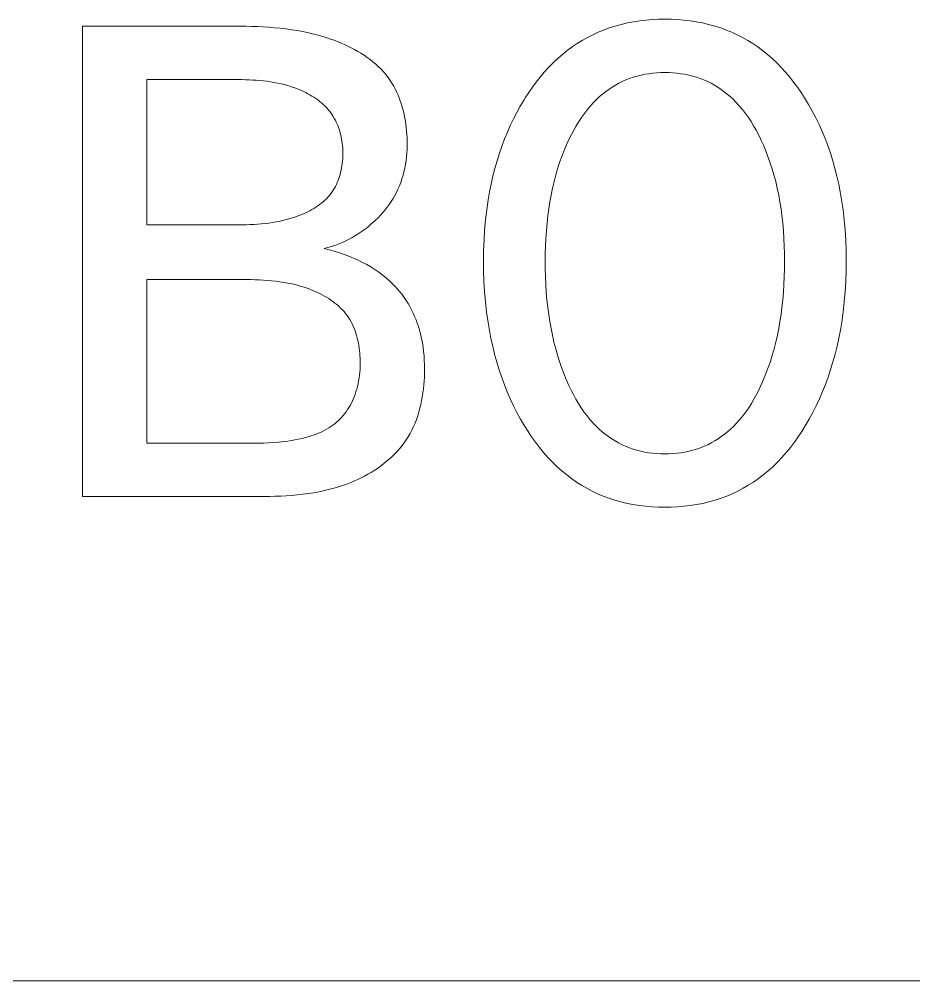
# Model space of a CAD drawing. Header units: millimetres. Extents: x -5035 to 14510, y -7775 to 12.
# Drawn here: x 630.991 to 633.529, y -2292.79 to -2290.061 of the extents above; entities that cross this region are included whole.
import ezdxf

# ---------------------------------------------------------------- set-up
doc = ezdxf.new("R2010")
doc.units = ezdxf.units.MM
doc.layers.add('eProC - L2', color=41, linetype='Continuous', lineweight=20)

msp = doc.modelspace()

# ---------------------------------------------------------------- linework, layer by layer
at = {"layer": 'eProC - L2', "linetype": 'Continuous'}
for p, q in [((632.7696, -2290.0637), (632.7519, -2290.0657)), ((632.7874, -2290.0622), (632.7696, -2290.0637)), ((632.8053, -2290.0614), (632.7874, -2290.0622)), ((632.8232, -2290.0611), (632.8053, -2290.0614)), ((632.8411, -2290.0614), (632.8232, -2290.0611)), ((632.8591, -2290.0622), (632.8411, -2290.0614)), ((632.8769, -2290.0637), (632.8591, -2290.0622)), ((632.8947, -2290.0657), (632.8769, -2290.0637)), ((631.1704, -2291.4159), (631.1704, -2290.081)), ((631.6189, -2290.081), (631.1704, -2290.081)), ((631.635, -2290.0812), (631.6189, -2290.081)), ((631.6512, -2290.0816), (631.635, -2290.0812)), ((631.6673, -2290.0822), (631.6512, -2290.0816)), ((631.6834, -2290.0829), (631.6673, -2290.0822)), ((631.6996, -2290.0839), (631.6834, -2290.0829)), ((631.7157, -2290.0852), (631.6996, -2290.0839)), ((631.7317, -2290.0867), (631.7157, -2290.0852)), ((631.7478, -2290.0886), (631.7317, -2290.0867)), ((631.7638, -2290.0908), (631.7478, -2290.0886)), ((631.7798, -2290.0933), (631.7638, -2290.0908)), ((632.6493, -2290.0918), (632.6337, -2290.0982)), ((632.6652, -2290.0859), (632.6493, -2290.0918)), ((632.6822, -2290.0805), (632.6652, -2290.0859)), ((632.6993, -2290.0758), (632.6822, -2290.0805)), ((632.7167, -2290.0718), (632.6993, -2290.0758)), ((632.7342, -2290.0684), (632.7167, -2290.0718)), ((632.7519, -2290.0657), (632.7342, -2290.0684)), ((632.9124, -2290.0684), (632.8947, -2290.0657)), ((632.93, -2290.0717), (632.9124, -2290.0684)), ((632.9474, -2290.0758), (632.93, -2290.0717)), ((632.9646, -2290.0805), (632.9474, -2290.0758)), ((632.9816, -2290.0859), (632.9646, -2290.0805)), ((632.9975, -2290.0918), (632.9816, -2290.0859)), ((633.0131, -2290.0982), (632.9975, -2290.0918)), ((631.7957, -2290.0962), (631.7798, -2290.0933)), ((631.8116, -2290.0995), (631.7957, -2290.0962)), ((631.8274, -2290.1033), (631.8116, -2290.0995)), ((631.8432, -2290.1075), (631.8274, -2290.1033)), ((631.8589, -2290.1122), (631.8432, -2290.1075)), ((631.8745, -2290.1174), (631.8589, -2290.1122)), ((631.8844, -2290.1209), (631.8745, -2290.1174)), ((632.6032, -2290.1131), (632.5885, -2290.1214)), ((632.6183, -2290.1054), (632.6032, -2290.1131)), ((632.6337, -2290.0982), (632.6183, -2290.1054)), ((633.0285, -2290.1053), (633.0131, -2290.0982)), ((633.0436, -2290.1131), (633.0285, -2290.1053)), ((633.0584, -2290.1214), (633.0436, -2290.1131)), ((631.8943, -2290.1247), (631.8844, -2290.1209)), ((631.9042, -2290.1288), (631.8943, -2290.1247)), ((631.9139, -2290.133), (631.9042, -2290.1288)), ((631.9236, -2290.1375), (631.9139, -2290.133)), ((631.9331, -2290.1422), (631.9236, -2290.1375)), ((631.9425, -2290.1472), (631.9331, -2290.1422)), ((632.56, -2290.1398), (632.5463, -2290.1498)), ((632.574, -2290.1303), (632.56, -2290.1398)), ((632.5885, -2290.1214), (632.574, -2290.1303)), ((633.0728, -2290.1303), (633.0584, -2290.1214)), ((633.0869, -2290.1398), (633.0728, -2290.1303)), ((633.1005, -2290.1498), (633.0869, -2290.1398)), ((631.9517, -2290.1524), (631.9425, -2290.1472)), ((631.9607, -2290.1578), (631.9517, -2290.1524)), ((631.9696, -2290.1635), (631.9607, -2290.1578)), ((631.9782, -2290.1695), (631.9696, -2290.1635)), ((631.9866, -2290.1757), (631.9782, -2290.1695)), ((632.5193, -2290.1723), (632.506, -2290.1847)), ((632.5331, -2290.1603), (632.5193, -2290.1723)), ((632.5463, -2290.1498), (632.5331, -2290.1603)), ((633.1138, -2290.1603), (633.1005, -2290.1498)), ((633.1275, -2290.1723), (633.1138, -2290.1603)), ((633.1407, -2290.1847), (633.1275, -2290.1723)), ((631.9948, -2290.1821), (631.9866, -2290.1757)), ((632.0027, -2290.1888), (631.9948, -2290.1821)), ((632.0103, -2290.1958), (632.0027, -2290.1888)), ((632.0176, -2290.2031), (632.0103, -2290.1958)), ((632.4933, -2290.1977), (632.481, -2290.2112)), ((632.506, -2290.1847), (632.4933, -2290.1977)), ((633.1534, -2290.1977), (633.1407, -2290.1847)), ((633.1656, -2290.2112), (633.1534, -2290.1977)), ((632.0246, -2290.2106), (632.0176, -2290.2031)), ((632.0312, -2290.2184), (632.0246, -2290.2106)), ((632.0375, -2290.2265), (632.0312, -2290.2184)), ((632.0432, -2290.2346), (632.0375, -2290.2265)), ((632.4692, -2290.2251), (632.4579, -2290.2394)), ((632.481, -2290.2112), (632.4692, -2290.2251)), ((632.7228, -2290.2293), (632.7335, -2290.2256)), ((632.7335, -2290.2256), (632.7444, -2290.2225)), ((632.7444, -2290.2225), (632.7554, -2290.2198)), ((632.7554, -2290.2198), (632.7665, -2290.2175)), ((632.7665, -2290.2175), (632.7777, -2290.2157)), ((632.7777, -2290.2157), (632.789, -2290.2143)), ((632.789, -2290.2143), (632.8004, -2290.2133)), ((632.8004, -2290.2133), (632.8118, -2290.2127)), ((632.8118, -2290.2127), (632.8232, -2290.2125)), ((632.8232, -2290.2125), (632.8346, -2290.2127)), ((632.8346, -2290.2127), (632.846, -2290.2133)), ((632.846, -2290.2133), (632.8574, -2290.2143)), ((632.8574, -2290.2143), (632.8687, -2290.2157)), ((632.8687, -2290.2157), (632.8799, -2290.2175)), ((632.8799, -2290.2175), (632.891, -2290.2198)), ((632.891, -2290.2198), (632.902, -2290.2225)), ((632.902, -2290.2225), (632.9129, -2290.2256)), ((632.9129, -2290.2256), (632.9236, -2290.2293)), ((633.1773, -2290.2251), (633.1656, -2290.2112)), ((633.1886, -2290.2394), (633.1773, -2290.2251)), ((631.353, -2290.2324), (631.353, -2290.6449)), ((631.353, -2290.2324), (631.6128, -2290.2324)), ((631.6128, -2290.2324), (631.623, -2290.2325)), ((631.623, -2290.2325), (631.6331, -2290.2328)), ((631.6331, -2290.2328), (631.6433, -2290.2331)), ((631.6433, -2290.2331), (631.6534, -2290.2336)), ((631.6534, -2290.2336), (631.6635, -2290.2343)), ((631.6635, -2290.2343), (631.6736, -2290.2351)), ((631.6736, -2290.2351), (631.6837, -2290.2361)), ((631.6837, -2290.2361), (631.6938, -2290.2373)), ((631.6938, -2290.2373), (631.7039, -2290.2387)), ((631.7039, -2290.2387), (631.7139, -2290.2403)), ((631.7139, -2290.2403), (631.7238, -2290.2422)), ((631.7238, -2290.2422), (631.7338, -2290.2444)), ((631.7338, -2290.2444), (631.7437, -2290.2468)), ((631.7437, -2290.2468), (631.7535, -2290.2496)), ((631.7535, -2290.2496), (631.7633, -2290.2526)), ((631.7633, -2290.2526), (631.773, -2290.256)), ((631.773, -2290.256), (631.7793, -2290.2584)), ((632.0486, -2290.2429), (632.0432, -2290.2346)), ((632.0537, -2290.2515), (632.0486, -2290.2429)), ((632.0584, -2290.2603), (632.0537, -2290.2515)), ((632.4471, -2290.2541), (632.4367, -2290.2691)), ((632.4579, -2290.2394), (632.4471, -2290.2541)), ((632.6639, -2290.2602), (632.6732, -2290.254)), ((632.6732, -2290.254), (632.6826, -2290.2482)), ((632.6826, -2290.2482), (632.6923, -2290.2428)), ((632.6923, -2290.2428), (632.7022, -2290.2379)), ((632.7022, -2290.2379), (632.7123, -2290.2334)), ((632.7123, -2290.2334), (632.7228, -2290.2293)), ((632.9236, -2290.2293), (632.9341, -2290.2334)), ((632.9341, -2290.2334), (632.9442, -2290.2379)), ((632.9442, -2290.2379), (632.9541, -2290.2428)), ((632.9541, -2290.2428), (632.9638, -2290.2482)), ((632.9638, -2290.2482), (632.9732, -2290.254)), ((632.9732, -2290.254), (632.9825, -2290.2602)), ((633.1994, -2290.2541), (633.1886, -2290.2394)), ((633.2097, -2290.2691), (633.1994, -2290.2541)), ((631.7793, -2290.2584), (631.7855, -2290.2609)), ((631.7855, -2290.2609), (631.7917, -2290.2635)), ((631.7917, -2290.2635), (631.7978, -2290.2664)), ((631.7978, -2290.2664), (631.8038, -2290.2693)), ((631.8038, -2290.2693), (631.8098, -2290.2724)), ((631.8098, -2290.2724), (631.8157, -2290.2757)), ((631.8157, -2290.2757), (631.8215, -2290.2791)), ((631.8215, -2290.2791), (631.8271, -2290.2826)), ((631.8271, -2290.2826), (631.8327, -2290.2864)), ((632.0627, -2290.2693), (632.0584, -2290.2603)), ((632.0668, -2290.2785), (632.0627, -2290.2693)), ((632.0705, -2290.2878), (632.0668, -2290.2785)), ((632.4367, -2290.2691), (632.4268, -2290.2844)), ((632.6296, -2290.2883), (632.6378, -2290.2808)), ((632.6378, -2290.2808), (632.6462, -2290.2736)), ((632.6462, -2290.2736), (632.655, -2290.2667)), ((632.655, -2290.2667), (632.6639, -2290.2602)), ((632.9825, -2290.2602), (632.9914, -2290.2667)), ((632.9914, -2290.2667), (633.0002, -2290.2736)), ((633.0002, -2290.2736), (633.0086, -2290.2808)), ((633.0086, -2290.2808), (633.0168, -2290.2883)), ((633.2196, -2290.2844), (633.2097, -2290.2691)), ((631.8327, -2290.2864), (631.8381, -2290.2902)), ((631.8381, -2290.2902), (631.8433, -2290.2943)), ((631.8433, -2290.2943), (631.8484, -2290.2984)), ((631.8484, -2290.2984), (631.8534, -2290.3028)), ((631.8534, -2290.3028), (631.8581, -2290.3073)), ((631.8581, -2290.3073), (631.8627, -2290.312)), ((632.0739, -2290.2974), (632.0705, -2290.2878)), ((632.077, -2290.307), (632.0739, -2290.2974)), ((632.0798, -2290.3168), (632.077, -2290.307)), ((632.4129, -2290.3076), (632.4029, -2290.3256)), ((632.4234, -2290.2898), (632.4129, -2290.3076)), ((632.4268, -2290.2844), (632.4234, -2290.2898)), ((632.6032, -2290.3172), (632.6122, -2290.3065)), ((632.6122, -2290.3065), (632.6218, -2290.2962)), ((632.6218, -2290.2962), (632.6296, -2290.2883)), ((633.0168, -2290.2883), (633.0246, -2290.2962)), ((633.0246, -2290.2962), (633.0342, -2290.3065)), ((633.0342, -2290.3065), (633.0432, -2290.3172)), ((633.2308, -2290.3029), (633.2196, -2290.2844)), ((633.2414, -2290.3216), (633.2308, -2290.3029)), ((631.8627, -2290.312), (631.8671, -2290.3168)), ((631.8671, -2290.3168), (631.8713, -2290.3218)), ((631.8713, -2290.3218), (631.8752, -2290.327)), ((631.8752, -2290.327), (631.8787, -2290.332)), ((631.8787, -2290.332), (631.882, -2290.3371)), ((631.882, -2290.3371), (631.8851, -2290.3424)), ((632.0823, -2290.3267), (632.0798, -2290.3168)), ((632.0845, -2290.3368), (632.0823, -2290.3267)), ((632.0863, -2290.3469), (632.0845, -2290.3368)), ((632.4029, -2290.3256), (632.3934, -2290.344)), ((632.5864, -2290.3397), (632.5946, -2290.3283)), ((632.5946, -2290.3283), (632.6032, -2290.3172)), ((633.0432, -2290.3172), (633.0518, -2290.3283)), ((633.0518, -2290.3283), (633.06, -2290.3397)), ((633.2513, -2290.3407), (633.2414, -2290.3216)), ((631.8851, -2290.3424), (631.888, -2290.3478)), ((631.888, -2290.3478), (631.8908, -2290.3533)), ((631.8908, -2290.3533), (631.8933, -2290.3589)), ((631.8933, -2290.3589), (631.8956, -2290.3647)), ((631.8956, -2290.3647), (631.8977, -2290.3705)), ((632.088, -2290.357), (632.0863, -2290.3469)), ((632.0893, -2290.3672), (632.088, -2290.357)), ((632.3845, -2290.3626), (632.3762, -2290.3814)), ((632.3934, -2290.344), (632.3845, -2290.3626)), ((632.5645, -2290.3757), (632.5714, -2290.3635)), ((632.5714, -2290.3635), (632.5787, -2290.3515)), ((632.5787, -2290.3515), (632.5864, -2290.3397)), ((633.06, -2290.3397), (633.0677, -2290.3515)), ((633.0677, -2290.3515), (633.075, -2290.3635)), ((633.075, -2290.3635), (633.0819, -2290.3757)), ((633.2607, -2290.3601), (633.2513, -2290.3407)), ((633.2695, -2290.3798), (633.2607, -2290.3601)), ((631.8977, -2290.3705), (631.8997, -2290.3764)), ((631.8997, -2290.3764), (631.9015, -2290.3824)), ((631.9015, -2290.3824), (631.903, -2290.3885)), ((631.903, -2290.3885), (631.9044, -2290.3946)), ((632.0903, -2290.3775), (632.0893, -2290.3672)), ((632.0911, -2290.3878), (632.0903, -2290.3775)), ((632.0916, -2290.3981), (632.0911, -2290.3878)), ((632.3762, -2290.3814), (632.3684, -2290.4005)), ((632.5517, -2290.4008), (632.5579, -2290.3882)), ((632.5579, -2290.3882), (632.5645, -2290.3757)), ((633.0819, -2290.3757), (633.0885, -2290.3882)), ((633.0885, -2290.3882), (633.0947, -2290.4008)), ((633.2777, -2290.3997), (633.2695, -2290.3798)), ((631.9044, -2290.3946), (631.9057, -2290.4008)), ((631.9057, -2290.4008), (631.9067, -2290.4071)), ((631.9067, -2290.4071), (631.9076, -2290.4134)), ((631.9076, -2290.4134), (631.9082, -2290.4197)), ((631.9082, -2290.4197), (631.9088, -2290.4261)), ((632.0915, -2290.4301), (632.0918, -2290.4192)), ((632.0919, -2290.4083), (632.0916, -2290.3981)), ((632.0918, -2290.4192), (632.0919, -2290.4083)), ((632.3611, -2290.4198), (632.3537, -2290.4413)), ((632.3684, -2290.4005), (632.3611, -2290.4198)), ((632.537, -2290.4341), (632.5441, -2290.4173)), ((632.5441, -2290.4173), (632.5517, -2290.4008)), ((633.0947, -2290.4008), (633.0967, -2290.405)), ((633.0967, -2290.405), (633.1039, -2290.4209)), ((633.2853, -2290.4198), (633.2777, -2290.3997)), ((633.2928, -2290.4413), (633.2853, -2290.4198)), ((631.9088, -2290.4261), (631.9091, -2290.4324)), ((631.9091, -2290.4324), (631.9093, -2290.4388)), ((631.9093, -2290.4452), (631.9091, -2290.4516)), ((631.9093, -2290.4388), (631.9093, -2290.4452)), ((632.0899, -2290.4516), (632.0909, -2290.4409)), ((632.0909, -2290.4409), (632.0915, -2290.4301)), ((632.3537, -2290.4413), (632.3468, -2290.4629)), ((632.5305, -2290.451), (632.537, -2290.4341)), ((633.1039, -2290.4209), (633.1105, -2290.437)), ((633.1105, -2290.437), (633.1167, -2290.4532)), ((633.2996, -2290.4629), (633.2928, -2290.4413)), ((631.9076, -2290.4706), (631.9068, -2290.4768)), ((631.9083, -2290.4643), (631.9076, -2290.4706)), ((631.9088, -2290.4579), (631.9083, -2290.4643)), ((631.9091, -2290.4516), (631.9088, -2290.4579)), ((632.0851, -2290.4834), (632.0871, -2290.4729)), ((632.0871, -2290.4729), (632.0887, -2290.4623)), ((632.0887, -2290.4623), (632.0899, -2290.4516)), ((632.3468, -2290.4629), (632.3406, -2290.4848)), ((632.5189, -2290.4854), (632.5245, -2290.4681)), ((632.5245, -2290.4681), (632.5305, -2290.451)), ((633.1167, -2290.4532), (633.1224, -2290.4696)), ((633.1224, -2290.4696), (633.1277, -2290.4862)), ((633.3058, -2290.4848), (633.2996, -2290.4629)), ((631.9016, -2290.5014), (631.8998, -2290.5073)), ((631.9031, -2290.4953), (631.9016, -2290.5014)), ((631.9045, -2290.4892), (631.9031, -2290.4953)), ((631.9057, -2290.483), (631.9045, -2290.4892)), ((631.9068, -2290.4768), (631.9057, -2290.483)), ((632.0801, -2290.5041), (632.0828, -2290.4938)), ((632.0828, -2290.4938), (632.0851, -2290.4834)), ((632.3406, -2290.4848), (632.335, -2290.5068)), ((632.5138, -2290.5028), (632.5189, -2290.4854)), ((633.1277, -2290.4862), (633.1326, -2290.5028)), ((633.3114, -2290.5068), (633.3058, -2290.4848)), ((631.8934, -2290.5247), (631.8909, -2290.5302)), ((631.8957, -2290.519), (631.8934, -2290.5247)), ((631.8979, -2290.5132), (631.8957, -2290.519)), ((631.8998, -2290.5073), (631.8979, -2290.5132)), ((632.0699, -2290.5341), (632.0737, -2290.5243)), ((632.0737, -2290.5243), (632.0771, -2290.5142)), ((632.0771, -2290.5142), (632.0801, -2290.5041)), ((632.33, -2290.529), (632.3256, -2290.5513)), ((632.335, -2290.5068), (632.33, -2290.529)), ((632.5043, -2290.541), (632.5088, -2290.5219)), ((632.5088, -2290.5219), (632.5138, -2290.5028)), ((633.1326, -2290.5028), (633.1376, -2290.5219)), ((633.1376, -2290.5219), (633.1421, -2290.541)), ((633.3164, -2290.529), (633.3114, -2290.5068)), ((633.3208, -2290.5513), (633.3164, -2290.529)), ((631.8752, -2290.5561), (631.8712, -2290.5611)), ((631.8788, -2290.5512), (631.8752, -2290.5561)), ((631.8821, -2290.5462), (631.8788, -2290.5512)), ((631.8852, -2290.541), (631.8821, -2290.5462)), ((631.8882, -2290.5357), (631.8852, -2290.541)), ((631.8909, -2290.5302), (631.8882, -2290.5357)), ((632.0568, -2290.5614), (632.0614, -2290.5527)), ((632.0614, -2290.5527), (632.0657, -2290.5438)), ((632.0657, -2290.5438), (632.0699, -2290.5341)), ((632.3256, -2290.5513), (632.3217, -2290.5737)), ((632.5003, -2290.5603), (632.5043, -2290.541)), ((633.1421, -2290.541), (633.1461, -2290.5603)), ((633.3247, -2290.5737), (633.3208, -2290.5513)), ((631.8484, -2290.5833), (631.8432, -2290.5872)), ((631.8533, -2290.5792), (631.8484, -2290.5833)), ((631.8581, -2290.5749), (631.8533, -2290.5792)), ((631.8627, -2290.5705), (631.8581, -2290.5749)), ((631.8671, -2290.5659), (631.8627, -2290.5705)), ((631.8712, -2290.5611), (631.8671, -2290.5659)), ((632.0411, -2290.5865), (632.0467, -2290.5783)), ((632.0467, -2290.5783), (632.0519, -2290.5699)), ((632.0519, -2290.5699), (632.0568, -2290.5614)), ((632.3217, -2290.5737), (632.3175, -2290.6022)), ((632.4937, -2290.5991), (632.4968, -2290.5796)), ((632.4968, -2290.5796), (632.5003, -2290.5603)), ((633.1461, -2290.5603), (633.1496, -2290.5796)), ((633.1496, -2290.5796), (633.1527, -2290.5991)), ((633.3289, -2290.6022), (633.3247, -2290.5737)), ((631.8037, -2290.6104), (631.7977, -2290.6132)), ((631.8097, -2290.6076), (631.8037, -2290.6104)), ((631.8155, -2290.6046), (631.8097, -2290.6076)), ((631.8213, -2290.6014), (631.8155, -2290.6046)), ((631.827, -2290.5981), (631.8213, -2290.6014)), ((631.8325, -2290.5946), (631.827, -2290.5981)), ((631.838, -2290.591), (631.8325, -2290.5946)), ((631.8432, -2290.5872), (631.838, -2290.591)), ((632.0161, -2290.6174), (632.0228, -2290.61)), ((632.0228, -2290.61), (632.0292, -2290.6024)), ((632.0292, -2290.6024), (632.0353, -2290.5945)), ((632.0353, -2290.5945), (632.0411, -2290.5865)), ((632.3175, -2290.6022), (632.3142, -2290.6309)), ((632.4911, -2290.6186), (632.4937, -2290.5991)), ((633.1527, -2290.5991), (633.1553, -2290.6186)), ((633.3322, -2290.6309), (633.3289, -2290.6022)), ((631.7098, -2290.638), (631.6992, -2290.6395)), ((631.7205, -2290.6362), (631.7098, -2290.638)), ((631.731, -2290.6341), (631.7205, -2290.6362)), ((631.7416, -2290.6317), (631.731, -2290.6341)), ((631.7521, -2290.629), (631.7416, -2290.6317)), ((631.7626, -2290.626), (631.7521, -2290.629)), ((631.773, -2290.6227), (631.7626, -2290.626)), ((631.7792, -2290.6205), (631.773, -2290.6227)), ((631.7854, -2290.6182), (631.7792, -2290.6205)), ((631.7916, -2290.6157), (631.7854, -2290.6182)), ((631.7977, -2290.6132), (631.7916, -2290.6157)), ((631.9947, -2290.6385), (632.0021, -2290.6317)), ((632.0021, -2290.6317), (632.0092, -2290.6247)), ((632.0092, -2290.6247), (632.0161, -2290.6174)), ((632.3142, -2290.6309), (632.3117, -2290.6596)), ((632.4887, -2290.6401), (632.4911, -2290.6186)), ((633.1553, -2290.6186), (633.1577, -2290.6401)), ((633.3347, -2290.6596), (633.3322, -2290.6309)), ((631.353, -2290.6449), (631.6135, -2290.6448)), ((631.6242, -2290.6447), (631.6135, -2290.6448)), ((631.6349, -2290.6444), (631.6242, -2290.6447)), ((631.6457, -2290.644), (631.6349, -2290.6444)), ((631.6564, -2290.6435), (631.6457, -2290.644)), ((631.6671, -2290.6428), (631.6564, -2290.6435)), ((631.6778, -2290.6419), (631.6671, -2290.6428)), ((631.6885, -2290.6408), (631.6778, -2290.6419)), ((631.6992, -2290.6395), (631.6885, -2290.6408)), ((631.9527, -2290.6704), (631.9616, -2290.6645)), ((631.9616, -2290.6645), (631.9704, -2290.6583)), ((631.9704, -2290.6583), (631.9789, -2290.6518)), ((631.9789, -2290.6518), (631.9872, -2290.6451)), ((631.9872, -2290.6451), (631.9947, -2290.6385)), ((632.3117, -2290.6596), (632.3099, -2290.6884)), ((632.4854, -2290.6832), (632.4868, -2290.6616)), ((632.4868, -2290.6616), (632.4887, -2290.6401)), ((633.1577, -2290.6401), (633.1596, -2290.6616)), ((633.1596, -2290.6616), (633.161, -2290.6832)), ((633.3365, -2290.6884), (633.3347, -2290.6596)), ((631.9059, -2290.6954), (631.9155, -2290.691)), ((631.9155, -2290.691), (631.925, -2290.6863)), ((631.925, -2290.6863), (631.9344, -2290.6813)), ((631.9344, -2290.6813), (631.9437, -2290.676)), ((631.9437, -2290.676), (631.9527, -2290.6704)), ((632.3099, -2290.6884), (632.3089, -2290.7172)), ((632.4843, -2290.7048), (632.4854, -2290.6832)), ((633.161, -2290.6832), (633.1621, -2290.7048)), ((633.3375, -2290.7172), (633.3365, -2290.6884)), ((631.8563, -2290.712), (631.8663, -2290.7094)), ((631.8707, -2290.7156), (631.8563, -2290.712)), ((631.8663, -2290.7094), (631.8763, -2290.7064)), ((631.8851, -2290.7195), (631.8707, -2290.7156)), ((631.8763, -2290.7064), (631.8863, -2290.7031)), ((631.8994, -2290.7239), (631.8851, -2290.7195)), ((631.8863, -2290.7031), (631.8961, -2290.6994)), ((631.8961, -2290.6994), (631.9059, -2290.6954)), ((632.3089, -2290.7172), (632.3085, -2290.7461)), ((632.4838, -2290.7264), (632.4843, -2290.7048)), ((633.1621, -2290.7048), (633.1626, -2290.7264)), ((633.3379, -2290.7461), (633.3375, -2290.7172)), ((631.9135, -2290.7287), (631.8994, -2290.7239)), ((631.9267, -2290.7337), (631.9135, -2290.7287)), ((631.9397, -2290.7391), (631.9267, -2290.7337)), ((631.9525, -2290.7449), (631.9397, -2290.7391)), ((631.9652, -2290.7511), (631.9525, -2290.7449)), ((632.3085, -2290.7461), (632.3088, -2290.7754)), ((632.4835, -2290.748), (632.4838, -2290.7264)), ((633.1626, -2290.7264), (633.1629, -2290.748)), ((633.3376, -2290.7754), (633.3379, -2290.7461)), ((631.9771, -2290.7575), (631.9652, -2290.7511)), ((631.9888, -2290.7643), (631.9771, -2290.7575)), ((632.0003, -2290.7715), (631.9888, -2290.7643)), ((632.0114, -2290.7792), (632.0003, -2290.7715)), ((632.4837, -2290.7699), (632.4835, -2290.748)), ((632.4843, -2290.7918), (632.4837, -2290.7699)), ((633.1627, -2290.7699), (633.1621, -2290.7918)), ((633.1629, -2290.748), (633.1627, -2290.7699)), ((631.353, -2290.8), (631.353, -2291.2646)), ((631.353, -2290.8), (631.6371, -2290.8001)), ((631.6371, -2290.8001), (631.6488, -2290.8002)), ((631.6488, -2290.8002), (631.6605, -2290.8005)), ((631.6605, -2290.8005), (631.6722, -2290.801)), ((631.6722, -2290.801), (631.6839, -2290.8016)), ((631.6839, -2290.8016), (631.6955, -2290.8024)), ((632.0196, -2290.7853), (632.0114, -2290.7792)), ((632.0277, -2290.7916), (632.0196, -2290.7853)), ((632.0355, -2290.7982), (632.0277, -2290.7916)), ((632.0431, -2290.805), (632.0355, -2290.7982)), ((632.3088, -2290.7754), (632.3098, -2290.8047)), ((632.4853, -2290.8137), (632.4843, -2290.7918)), ((633.1621, -2290.7918), (633.1611, -2290.8137)), ((633.3366, -2290.8046), (633.3376, -2290.7754)), ((631.6955, -2290.8024), (631.7072, -2290.8034)), ((631.7072, -2290.8034), (631.7188, -2290.8047)), ((631.7188, -2290.8047), (631.7304, -2290.8062)), ((631.7304, -2290.8062), (631.742, -2290.808)), ((631.742, -2290.808), (631.7535, -2290.8101)), ((631.7535, -2290.8101), (631.765, -2290.8125)), ((631.765, -2290.8125), (631.7765, -2290.8152)), ((631.7765, -2290.8152), (631.7879, -2290.8183)), ((631.7879, -2290.8183), (631.7992, -2290.8217)), ((631.7992, -2290.8217), (631.8105, -2290.8256)), ((631.8105, -2290.8256), (631.8173, -2290.8281)), ((631.8173, -2290.8281), (631.824, -2290.8308)), ((632.0505, -2290.8121), (632.0431, -2290.805)), ((632.0576, -2290.8194), (632.0505, -2290.8121)), ((632.0645, -2290.827), (632.0576, -2290.8194)), ((632.0711, -2290.8347), (632.0645, -2290.827)), ((632.3098, -2290.8047), (632.3116, -2290.834)), ((632.4867, -2290.8356), (632.4853, -2290.8137)), ((633.1611, -2290.8137), (633.1597, -2290.8356)), ((633.3348, -2290.8338), (633.3366, -2290.8046)), ((631.824, -2290.8308), (631.8308, -2290.8336)), ((631.8308, -2290.8336), (631.8374, -2290.8367)), ((631.8374, -2290.8367), (631.844, -2290.8398)), ((631.844, -2290.8398), (631.8505, -2290.8432)), ((631.8505, -2290.8432), (631.8569, -2290.8467)), ((631.8569, -2290.8467), (631.8632, -2290.8503)), ((631.8632, -2290.8503), (631.8694, -2290.8542)), ((631.8694, -2290.8542), (631.8754, -2290.8582)), ((632.0774, -2290.8428), (632.0711, -2290.8347)), ((632.0835, -2290.851), (632.0774, -2290.8428)), ((632.0892, -2290.8594), (632.0835, -2290.851)), ((632.3116, -2290.834), (632.3141, -2290.8632)), ((632.4886, -2290.8575), (632.4867, -2290.8356)), ((633.1597, -2290.8356), (633.1578, -2290.8575)), ((633.3323, -2290.863), (633.3348, -2290.8338)), ((631.8754, -2290.8582), (631.8813, -2290.8623)), ((631.8813, -2290.8623), (631.887, -2290.8667)), ((631.887, -2290.8667), (631.8926, -2290.8712)), ((631.8926, -2290.8712), (631.8979, -2290.8759)), ((631.8979, -2290.8759), (631.9031, -2290.8808)), ((631.9031, -2290.8808), (631.908, -2290.8859)), ((632.0946, -2290.8681), (632.0892, -2290.8594)), ((632.0996, -2290.8769), (632.0946, -2290.8681)), ((632.1044, -2290.8859), (632.0996, -2290.8769)), ((632.3141, -2290.8632), (632.3173, -2290.8924)), ((632.491, -2290.8793), (632.4886, -2290.8575)), ((632.4936, -2290.8991), (632.491, -2290.8793)), ((633.1554, -2290.8793), (633.1528, -2290.8991)), ((633.1578, -2290.8575), (633.1554, -2290.8793)), ((633.3291, -2290.892), (633.3323, -2290.863)), ((631.908, -2290.8859), (631.9127, -2290.8911)), ((631.9127, -2290.8911), (631.9172, -2290.8966)), ((631.9172, -2290.8966), (631.9215, -2290.9022)), ((631.9215, -2290.9022), (631.9254, -2290.9079)), ((631.9254, -2290.9079), (631.9291, -2290.9138)), ((632.1089, -2290.8951), (632.1044, -2290.8859)), ((632.1131, -2290.9044), (632.1089, -2290.8951)), ((632.1169, -2290.9139), (632.1131, -2290.9044)), ((632.3173, -2290.8924), (632.3215, -2290.9214)), ((632.4966, -2290.9188), (632.4936, -2290.8991)), ((633.1528, -2290.8991), (633.1498, -2290.9188)), ((633.3249, -2290.921), (633.3291, -2290.892)), ((631.9291, -2290.9138), (631.9325, -2290.9199)), ((631.9325, -2290.9199), (631.9357, -2290.9261)), ((631.9357, -2290.9261), (631.9387, -2290.9325)), ((631.9387, -2290.9325), (631.9414, -2290.939)), ((632.1205, -2290.9234), (632.1169, -2290.9139)), ((632.1237, -2290.9331), (632.1205, -2290.9234)), ((632.1267, -2290.9428), (632.1237, -2290.9331)), ((632.3215, -2290.9214), (632.3253, -2290.9442)), ((632.5001, -2290.9385), (632.4966, -2290.9188)), ((633.1498, -2290.9188), (633.1463, -2290.9385)), ((633.3211, -2290.9437), (633.3249, -2290.921)), ((631.9414, -2290.939), (631.9439, -2290.9456)), ((631.9439, -2290.9456), (631.9462, -2290.9523)), ((631.9462, -2290.9523), (631.9483, -2290.9591)), ((631.9483, -2290.9591), (631.9501, -2290.966)), ((632.1299, -2290.9549), (632.1267, -2290.9428)), ((632.1326, -2290.967), (632.1299, -2290.9549)), ((632.3253, -2290.9442), (632.3297, -2290.9668)), ((632.5041, -2290.9581), (632.5001, -2290.9385)), ((632.5085, -2290.9776), (632.5041, -2290.9581)), ((633.1424, -2290.9581), (633.1379, -2290.9776)), ((633.1463, -2290.9385), (633.1424, -2290.9581)), ((633.3167, -2290.9664), (633.3211, -2290.9437)), ((631.9501, -2290.966), (631.9518, -2290.9729)), ((631.9518, -2290.9729), (631.9533, -2290.98)), ((631.9533, -2290.98), (631.9546, -2290.987)), ((631.9546, -2290.987), (631.9557, -2290.9942)), ((632.135, -2290.9793), (632.1326, -2290.967)), ((632.1369, -2290.9917), (632.135, -2290.9793)), ((632.1385, -2291.0041), (632.1369, -2290.9917)), ((632.3297, -2290.9668), (632.3346, -2290.9893)), ((632.3346, -2290.9893), (632.3401, -2291.0117)), ((632.5134, -2290.9969), (632.5085, -2290.9776)), ((633.1379, -2290.9776), (633.133, -2290.9969)), ((633.3063, -2291.0113), (633.3118, -2290.9889)), ((633.3118, -2290.9889), (633.3167, -2290.9664)), ((631.9557, -2290.9942), (631.9566, -2291.0013)), ((631.9566, -2291.0013), (631.9573, -2291.0085)), ((631.9573, -2291.0085), (631.9578, -2291.0156)), ((631.9578, -2291.0156), (631.9582, -2291.0228)), ((632.1396, -2291.0166), (632.1385, -2291.0041)), ((632.1404, -2291.0292), (632.1396, -2291.0166)), ((632.3401, -2291.0117), (632.3462, -2291.034)), ((632.5184, -2291.0146), (632.5134, -2290.9969)), ((632.5239, -2291.0322), (632.5184, -2291.0146)), ((633.128, -2291.0146), (633.1225, -2291.0322)), ((633.133, -2290.9969), (633.128, -2291.0146)), ((633.3002, -2291.0335), (633.3063, -2291.0113)), ((631.9584, -2291.0465), (631.958, -2291.0548)), ((631.9582, -2291.0228), (631.9585, -2291.0299)), ((631.9585, -2291.0382), (631.9584, -2291.0465)), ((631.9585, -2291.0299), (631.9585, -2291.0382)), ((632.1409, -2291.0418), (632.1404, -2291.0292)), ((632.1411, -2291.0545), (632.1409, -2291.0418)), ((632.3462, -2291.034), (632.3529, -2291.056)), ((632.5298, -2291.0497), (632.5239, -2291.0322)), ((633.1225, -2291.0322), (633.1166, -2291.0497)), ((633.2935, -2291.0556), (633.3002, -2291.0335)), ((631.9565, -2291.0712), (631.9554, -2291.0793)), ((631.9574, -2291.063), (631.9565, -2291.0712)), ((631.958, -2291.0548), (631.9574, -2291.063)), ((632.1406, -2291.0768), (632.1409, -2291.0656)), ((632.1409, -2291.0656), (632.1411, -2291.0545)), ((632.3529, -2291.056), (632.3602, -2291.0779)), ((632.5363, -2291.0669), (632.5298, -2291.0497)), ((632.5432, -2291.084), (632.5363, -2291.0669)), ((633.1101, -2291.0669), (633.1032, -2291.084)), ((633.1166, -2291.0497), (633.1101, -2291.0669)), ((633.2862, -2291.0774), (633.2935, -2291.0556)), ((631.9525, -2291.0954), (631.9507, -2291.1034)), ((631.9541, -2291.0873), (631.9525, -2291.0954)), ((631.9554, -2291.0793), (631.9541, -2291.0873)), ((632.1379, -2291.1103), (632.1391, -2291.0991)), ((632.1391, -2291.0991), (632.1399, -2291.088)), ((632.1399, -2291.088), (632.1406, -2291.0768)), ((632.3602, -2291.0779), (632.3677, -2291.0983)), ((632.3677, -2291.0983), (632.3758, -2291.1184)), ((632.5507, -2291.1009), (632.5432, -2291.084)), ((632.5569, -2291.1138), (632.5507, -2291.1009)), ((633.0957, -2291.1009), (633.0895, -2291.1138)), ((633.1032, -2291.084), (633.0957, -2291.1009)), ((633.2706, -2291.1181), (633.2787, -2291.0979)), ((633.2787, -2291.0979), (633.2862, -2291.0774)), ((631.9444, -2291.1248), (631.942, -2291.1314)), ((631.9466, -2291.118), (631.9444, -2291.1248)), ((631.9486, -2291.1113), (631.9466, -2291.118)), ((631.9507, -2291.1034), (631.9486, -2291.1113)), ((632.1348, -2291.1324), (632.1365, -2291.1214)), ((632.1365, -2291.1214), (632.1379, -2291.1103)), ((632.3758, -2291.1184), (632.3844, -2291.1384)), ((632.5635, -2291.1266), (632.5569, -2291.1138)), ((632.5704, -2291.1392), (632.5635, -2291.1266)), ((633.0829, -2291.1266), (633.076, -2291.1392)), ((633.0895, -2291.1138), (633.0829, -2291.1266)), ((633.262, -2291.1381), (633.2706, -2291.1181)), ((631.9335, -2291.1508), (631.9302, -2291.1571)), ((631.9365, -2291.1444), (631.9335, -2291.1508)), ((631.9394, -2291.138), (631.9365, -2291.1444)), ((631.942, -2291.1314), (631.9394, -2291.138)), ((632.1279, -2291.1652), (632.1305, -2291.1543)), ((632.1305, -2291.1543), (632.1328, -2291.1434)), ((632.1328, -2291.1434), (632.1348, -2291.1324)), ((632.3844, -2291.1384), (632.3936, -2291.1581)), ((632.5777, -2291.1516), (632.5704, -2291.1392)), ((632.5854, -2291.1636), (632.5777, -2291.1516)), ((633.0687, -2291.1516), (633.061, -2291.1636)), ((633.076, -2291.1392), (633.0687, -2291.1516)), ((633.2528, -2291.1579), (633.262, -2291.1381)), ((631.9149, -2291.1804), (631.9106, -2291.1857)), ((631.9189, -2291.175), (631.9149, -2291.1804)), ((631.9229, -2291.1692), (631.9189, -2291.175)), ((631.9267, -2291.1632), (631.9229, -2291.1692)), ((631.9302, -2291.1571), (631.9267, -2291.1632)), ((632.1217, -2291.1864), (632.1249, -2291.1758)), ((632.1249, -2291.1758), (632.1279, -2291.1652)), ((632.3936, -2291.1581), (632.4035, -2291.1775)), ((632.4035, -2291.1775), (632.4139, -2291.1966)), ((632.5936, -2291.1754), (632.5854, -2291.1636)), ((632.6022, -2291.1869), (632.5936, -2291.1754)), ((633.0528, -2291.1754), (633.0442, -2291.1869)), ((633.061, -2291.1636), (633.0528, -2291.1754)), ((633.2325, -2291.1965), (633.2429, -2291.1773)), ((633.2429, -2291.1773), (633.2528, -2291.1579)), ((631.8862, -2291.2093), (631.8808, -2291.2134)), ((631.8914, -2291.205), (631.8862, -2291.2093)), ((631.8965, -2291.2004), (631.8914, -2291.205)), ((631.9014, -2291.1957), (631.8965, -2291.2004)), ((631.9061, -2291.1908), (631.9014, -2291.1957)), ((631.9106, -2291.1857), (631.9061, -2291.1908)), ((632.1098, -2291.2171), (632.1141, -2291.2071)), ((632.1141, -2291.2071), (632.1181, -2291.1968)), ((632.1181, -2291.1968), (632.1217, -2291.1864)), ((632.4139, -2291.1966), (632.4249, -2291.2154)), ((632.6113, -2291.198), (632.6022, -2291.1869)), ((632.6209, -2291.2086), (632.6113, -2291.198)), ((632.6288, -2291.2167), (632.6209, -2291.2086)), ((633.0255, -2291.2086), (633.0176, -2291.2167)), ((633.0351, -2291.198), (633.0255, -2291.2086)), ((633.0442, -2291.1869), (633.0351, -2291.198)), ((633.2215, -2291.2154), (633.2325, -2291.1965)), ((631.8356, -2291.2378), (631.8285, -2291.2405)), ((631.8426, -2291.2349), (631.8356, -2291.2378)), ((631.8496, -2291.2318), (631.8426, -2291.2349)), ((631.8564, -2291.2285), (631.8496, -2291.2318)), ((631.863, -2291.2249), (631.8564, -2291.2285)), ((631.8695, -2291.221), (631.863, -2291.2249)), ((631.8752, -2291.2173), (631.8695, -2291.221)), ((631.8808, -2291.2134), (631.8752, -2291.2173)), ((632.0946, -2291.2461), (632.1001, -2291.2367)), ((632.1001, -2291.2367), (632.1051, -2291.227)), ((632.1051, -2291.227), (632.1098, -2291.2171)), ((632.4249, -2291.2154), (632.4348, -2291.2311)), ((632.4348, -2291.2311), (632.4451, -2291.2466)), ((632.637, -2291.2244), (632.6288, -2291.2167)), ((632.6454, -2291.2318), (632.637, -2291.2244)), ((632.6541, -2291.2389), (632.6454, -2291.2318)), ((633.001, -2291.2318), (632.9923, -2291.2389)), ((633.0094, -2291.2244), (633.001, -2291.2318)), ((633.0176, -2291.2167), (633.0094, -2291.2244)), ((633.2014, -2291.2466), (633.2117, -2291.2311)), ((633.2117, -2291.2311), (633.2215, -2291.2154)), ((631.353, -2291.2646), (631.6548, -2291.2646)), ((631.6694, -2291.2644), (631.6548, -2291.2646)), ((631.6841, -2291.2641), (631.6694, -2291.2644)), ((631.6987, -2291.2635), (631.6841, -2291.2641)), ((631.7134, -2291.2625), (631.6987, -2291.2635)), ((631.728, -2291.2613), (631.7134, -2291.2625)), ((631.7425, -2291.2597), (631.728, -2291.2613)), ((631.7529, -2291.2584), (631.7425, -2291.2597)), ((631.7632, -2291.2568), (631.7529, -2291.2584)), ((631.7735, -2291.255), (631.7632, -2291.2568)), ((631.7838, -2291.253), (631.7735, -2291.255)), ((631.7939, -2291.2507), (631.7838, -2291.253)), ((631.8041, -2291.2481), (631.7939, -2291.2507)), ((631.8141, -2291.2452), (631.8041, -2291.2481)), ((631.8214, -2291.2429), (631.8141, -2291.2452)), ((631.8285, -2291.2405), (631.8214, -2291.2429)), ((632.0766, -2291.2721), (632.0829, -2291.2638)), ((632.0829, -2291.2638), (632.0888, -2291.2553)), ((632.0888, -2291.2553), (632.0946, -2291.2461)), ((632.4451, -2291.2466), (632.456, -2291.2617)), ((632.456, -2291.2617), (632.4673, -2291.2765)), ((632.6631, -2291.2456), (632.6541, -2291.2389)), ((632.6724, -2291.252), (632.6631, -2291.2456)), ((632.6819, -2291.258), (632.6724, -2291.252)), ((632.6916, -2291.2635), (632.6819, -2291.258)), ((632.7016, -2291.2686), (632.6916, -2291.2635)), ((632.9548, -2291.2635), (632.9448, -2291.2686)), ((632.9645, -2291.258), (632.9548, -2291.2635)), ((632.974, -2291.252), (632.9645, -2291.258)), ((632.9833, -2291.2456), (632.974, -2291.252)), ((632.9923, -2291.2389), (632.9833, -2291.2456)), ((633.1793, -2291.2765), (633.1906, -2291.2617)), ((633.1906, -2291.2617), (633.2014, -2291.2466)), ((632.0559, -2291.2955), (632.0631, -2291.288)), ((632.0631, -2291.288), (632.07, -2291.2802)), ((632.07, -2291.2802), (632.0766, -2291.2721)), ((632.4673, -2291.2765), (632.4791, -2291.2909)), ((632.4791, -2291.2909), (632.4914, -2291.3048)), ((632.7118, -2291.2733), (632.7016, -2291.2686)), ((632.7223, -2291.2775), (632.7118, -2291.2733)), ((632.7331, -2291.2813), (632.7223, -2291.2775)), ((632.744, -2291.2845), (632.7331, -2291.2813)), ((632.755, -2291.2873), (632.744, -2291.2845)), ((632.7662, -2291.2897), (632.755, -2291.2873)), ((632.7775, -2291.2916), (632.7662, -2291.2897)), ((632.7888, -2291.293), (632.7775, -2291.2916)), ((632.8003, -2291.294), (632.7888, -2291.293)), ((632.8576, -2291.293), (632.8461, -2291.294)), ((632.8689, -2291.2916), (632.8576, -2291.293)), ((632.8802, -2291.2897), (632.8689, -2291.2916)), ((632.8914, -2291.2873), (632.8802, -2291.2897)), ((632.9024, -2291.2845), (632.8914, -2291.2873)), ((632.9133, -2291.2813), (632.9024, -2291.2845)), ((632.9241, -2291.2775), (632.9133, -2291.2813)), ((632.9346, -2291.2733), (632.9241, -2291.2775)), ((632.9448, -2291.2686), (632.9346, -2291.2733)), ((633.1553, -2291.3048), (633.1676, -2291.2909)), ((633.1676, -2291.2909), (633.1793, -2291.2765)), ((632.0243, -2291.3234), (632.0326, -2291.3168)), ((632.0326, -2291.3168), (632.0406, -2291.3099)), ((632.0406, -2291.3099), (632.0484, -2291.3029)), ((632.0484, -2291.3029), (632.0559, -2291.2955)), ((632.4914, -2291.3048), (632.5042, -2291.3183)), ((632.5042, -2291.3183), (632.5175, -2291.3312)), ((632.8117, -2291.2946), (632.8003, -2291.294)), ((632.8232, -2291.2948), (632.8117, -2291.2946)), ((632.8347, -2291.2946), (632.8232, -2291.2948)), ((632.8461, -2291.294), (632.8347, -2291.2946)), ((633.1293, -2291.3312), (633.1426, -2291.3183)), ((633.1426, -2291.3183), (633.1553, -2291.3048)), ((631.98, -2291.3527), (631.9892, -2291.3473)), ((631.9892, -2291.3473), (631.9983, -2291.3417)), ((631.9983, -2291.3417), (632.0072, -2291.3358)), ((632.0072, -2291.3358), (632.0158, -2291.3297)), ((632.0158, -2291.3297), (632.0243, -2291.3234)), ((632.5175, -2291.3312), (632.5314, -2291.3436)), ((632.5314, -2291.3436), (632.5446, -2291.3545)), ((633.1022, -2291.3545), (633.1154, -2291.3436)), ((633.1154, -2291.3436), (633.1293, -2291.3312)), ((631.9321, -2291.3758), (631.9419, -2291.3717)), ((631.9419, -2291.3717), (631.9516, -2291.3673)), ((631.9516, -2291.3673), (631.9612, -2291.3627)), ((631.9612, -2291.3627), (631.9706, -2291.3578)), ((631.9706, -2291.3578), (631.98, -2291.3527)), ((632.5446, -2291.3545), (632.5583, -2291.3648)), ((632.5583, -2291.3648), (632.5724, -2291.3746)), ((632.5724, -2291.3746), (632.5869, -2291.3838)), ((633.0599, -2291.3838), (633.0744, -2291.3746)), ((633.0744, -2291.3746), (633.0885, -2291.3648)), ((633.0885, -2291.3648), (633.1022, -2291.3545)), ((631.8265, -2291.405), (631.8419, -2291.4022)), ((631.8419, -2291.4022), (631.8572, -2291.399)), ((631.8572, -2291.399), (631.8724, -2291.3953)), ((631.8724, -2291.3953), (631.8875, -2291.3912)), ((631.8875, -2291.3912), (631.9025, -2291.3866)), ((631.9025, -2291.3866), (631.9173, -2291.3814)), ((631.9173, -2291.3814), (631.9321, -2291.3758)), ((632.5869, -2291.3838), (632.6017, -2291.3924)), ((632.6017, -2291.3924), (632.6169, -2291.4004)), ((632.6169, -2291.4004), (632.6324, -2291.4078)), ((633.0144, -2291.4078), (633.0299, -2291.4004)), ((633.0299, -2291.4004), (633.0451, -2291.3924)), ((633.0451, -2291.3924), (633.0599, -2291.3838)), ((631.6708, -2291.4159), (631.1704, -2291.4159)), ((631.6708, -2291.4159), (631.6864, -2291.4159)), ((631.6864, -2291.4159), (631.702, -2291.4156)), ((631.702, -2291.4156), (631.7176, -2291.4152)), ((631.7176, -2291.4152), (631.7332, -2291.4146)), ((631.7332, -2291.4146), (631.7489, -2291.4137)), ((631.7489, -2291.4137), (631.7645, -2291.4126)), ((631.7645, -2291.4126), (631.78, -2291.4112)), ((631.78, -2291.4112), (631.7956, -2291.4095)), ((631.7956, -2291.4095), (631.8111, -2291.4074)), ((631.8111, -2291.4074), (631.8265, -2291.405)), ((632.6324, -2291.4078), (632.6481, -2291.4145)), ((632.6481, -2291.4145), (632.6641, -2291.4206)), ((632.6641, -2291.4206), (632.6812, -2291.4262)), ((632.6812, -2291.4262), (632.6985, -2291.431)), ((632.9483, -2291.4311), (632.9656, -2291.4262)), ((632.9656, -2291.4262), (632.9827, -2291.4206)), ((632.9827, -2291.4206), (632.9987, -2291.4145)), ((632.9987, -2291.4145), (633.0144, -2291.4078)), ((632.6985, -2291.431), (632.7159, -2291.4352)), ((632.7159, -2291.4352), (632.7336, -2291.4386)), ((632.7336, -2291.4386), (632.7513, -2291.4414)), ((632.7513, -2291.4414), (632.7692, -2291.4435)), ((632.7692, -2291.4435), (632.7871, -2291.445)), ((632.7871, -2291.445), (632.8052, -2291.4459)), ((632.8052, -2291.4459), (632.8232, -2291.4462)), ((632.8232, -2291.4462), (632.8413, -2291.4459)), ((632.8413, -2291.4459), (632.8593, -2291.4451)), ((632.8593, -2291.4451), (632.8773, -2291.4436)), ((632.8773, -2291.4436), (632.8953, -2291.4414)), ((632.8953, -2291.4414), (632.9131, -2291.4387)), ((632.9131, -2291.4387), (632.9308, -2291.4352)), ((632.9308, -2291.4352), (632.9483, -2291.4311)), ((622.9828, -2292.7901), (654.3934, -2292.7901))]:
    msp.add_line(p, q, dxfattribs=at)

doc.saveas('drawing.dxf')
